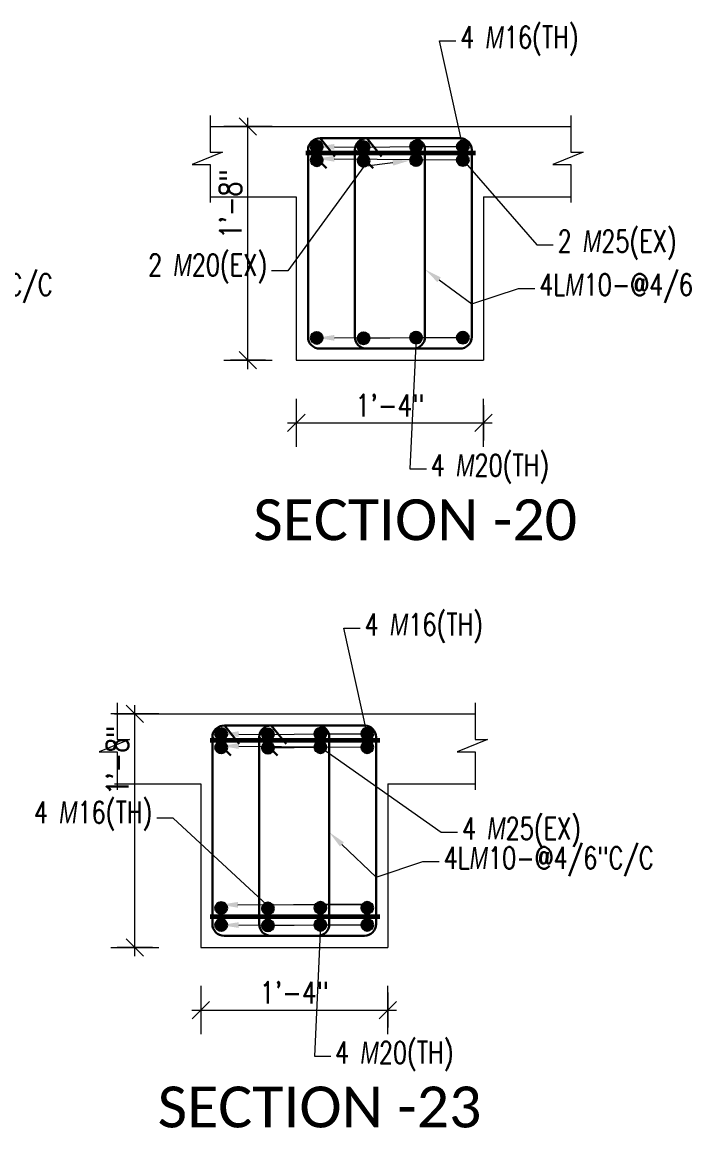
# Model space of a CAD drawing. Header units: inches. Extents: x 0 to 162649, y -36601 to -26324.
# Drawn here: x 155662.6 to 155719.4, y -36375.8 to -36281.2 of the extents above; entities that cross this region are included whole.
import ezdxf
from ezdxf import colors
from ezdxf.entities.mleader import LeaderData, LeaderLine
from ezdxf.math import Vec2, Vec3

# ---------------------------------------------------------------- set-up
doc = ezdxf.new("R2010")
doc.units = ezdxf.units.IN
doc.header["$MEASUREMENT"] = 0
for name, color, linetype, lineweight in [('Dim', 1, 'Continuous', 13), ('hatch', 252, 'Continuous', 0), ('OL_AR_Text', 140, 'Continuous', 5), ('Rein', 3, 'Continuous', 30), ('Stirrups', 191, 'Continuous', 25), ('TEXT', 7, 'Continuous', 9)]:
    doc.layers.add(name, color=color, linetype=linetype, lineweight=lineweight)
doc.styles.add('1-8 Annotative Text', font='calibri.ttf', dxfattribs={"height": 0.125})
doc.styles.add('DIM', font='simplex.shx', dxfattribs={"width": 0.75})
doc.styles.add('rmtext', font='romans.shx', dxfattribs={"width": 0.8})
doc.dimstyles.new('DIM-24', dxfattribs={"dimscale": 24, "dimtxt": 0.078125, "dimasz": 0.0625, "dimexe": 0.0625, "dimexo": 0.015625, "dimgap": 0.015625, "dimtad": 1, "dimdec": 1, "dimzin": 3, "dimdsep": 46, "dimlunit": 4, "dimtxsty": 'rmtext', "dimblk": 'OBLIQUE', "dimcen": 0.09375, "dimdle": 0.03125, "dimclrd": 1, "dimclre": 1, "dimclrt": 2, "dimadec": 0, "dimazin": 0, "dimtfac": 0.75, "dimtdec": 1, "dimtix": 1, "dimtmove": 0, "dimatfit": 3, "dimfxl": 0.0625, "dimfxlon": 1, "dimfrac": 1, "dimtolj": 1, "dimtzin": 0, "dimlwd": -1, "dimlwe": 5, "dimarcsym": 0})

# ---------------------------------------------------------------- blocks, each defined once
blk = doc.blocks.new('_Oblique')
for p, q in [((0, -1.375), (0, 1.375)), ((-0.495, -0.495), (0.495, 0.495))]:
    blk.add_line(p, q)
blk = doc.blocks.new('*D412')
at = {"layer": 'Defpoints', "color": 0, "transparency": 16777216}
for p in [(155686.014, -36310.099), (155702.014, -36310.099), (155702.014, -36315.452)]:
    blk.add_point(p, dxfattribs=at)
at = {"layer": 'Dim', "color": 1, "lineweight": 5, "transparency": 16777216}
for p, q in [((155686.014, -36313.952), (155686.014, -36316.952)), ((155702.014, -36313.952), (155702.014, -36316.952))]:
    blk.add_line(p, q, dxfattribs=at)
at = {"layer": 'Dim', "color": 1, "transparency": 16777216}
blk.add_line((155685.264, -36315.452), (155702.764, -36315.452), dxfattribs=at)
at = {"layer": 'Dim', "color": 1, "transparency": 16777216, "xscale": 1.5, "yscale": 1.5, "zscale": 1.5, "rotation": 180}
blk.add_blockref('_Oblique', (155686.014, -36315.452), dxfattribs=at)
at = {"layer": 'Dim', "color": 1, "transparency": 16777216, "xscale": 1.5, "yscale": 1.5, "zscale": 1.5}
blk.add_blockref('_Oblique', (155702.014, -36315.452), dxfattribs=at)
at = {"layer": 'Dim', "color": 2, "transparency": 16777216, "insert": (155694.014, -36313.961), "char_height": 1.875, "attachment_point": 5, "style": 'rmtext'}
blk.add_mtext('\\A1;1\'-4"', dxfattribs=at)
blk = doc.blocks.new('*D413')
at = {"layer": 'Defpoints', "color": 0, "transparency": 16777216}
for p in [(155681.873, -36290.099), (155686.014, -36290.099), (155686.014, -36310.099)]:
    blk.add_point(p, dxfattribs=at)
at = {"layer": 'Dim', "color": 1, "transparency": 16777216}
blk.add_line((155681.873, -36310.849), (155681.873, -36289.349), dxfattribs=at)
at = {"layer": 'Dim', "color": 1, "lineweight": 5, "transparency": 16777216}
for p, q in [((155683.373, -36290.099), (155680.373, -36290.099)), ((155683.373, -36310.099), (155680.373, -36310.099))]:
    blk.add_line(p, q, dxfattribs=at)
at = {"layer": 'Dim', "color": 1, "transparency": 16777216, "xscale": 1.5, "yscale": 1.5, "zscale": 1.5}
for p, rotation in [((155681.873, -36290.099), 90), ((155681.873, -36310.099), 270)]:
    blk.add_blockref('_Oblique', p, dxfattribs=dict(at, rotation=rotation))
at = {"layer": 'Dim', "color": 2, "transparency": 16777216, "insert": (155680.382, -36296.732), "char_height": 1.875, "attachment_point": 5, "rotation": 90, "style": 'rmtext'}
blk.add_mtext('\\A1;1\'-8"', dxfattribs=at)
blk = doc.blocks.new('*D414')
at = {"layer": 'Defpoints', "color": 0, "transparency": 16777216}
for p in [(155677.836, -36360.362), (155693.836, -36360.362), (155693.836, -36365.716)]:
    blk.add_point(p, dxfattribs=at)
at = {"layer": 'Dim', "color": 1, "lineweight": 5, "transparency": 16777216}
for p, q in [((155677.836, -36364.216), (155677.836, -36367.216)), ((155693.836, -36364.216), (155693.836, -36367.216))]:
    blk.add_line(p, q, dxfattribs=at)
at = {"layer": 'Dim', "color": 1, "transparency": 16777216}
blk.add_line((155677.086, -36365.716), (155694.586, -36365.716), dxfattribs=at)
at = {"layer": 'Dim', "color": 1, "transparency": 16777216, "xscale": 1.5, "yscale": 1.5, "zscale": 1.5, "rotation": 180}
blk.add_blockref('_Oblique', (155677.836, -36365.716), dxfattribs=at)
at = {"layer": 'Dim', "color": 1, "transparency": 16777216, "xscale": 1.5, "yscale": 1.5, "zscale": 1.5}
blk.add_blockref('_Oblique', (155693.836, -36365.716), dxfattribs=at)
at = {"layer": 'Dim', "color": 2, "transparency": 16777216, "insert": (155685.836, -36364.225), "char_height": 1.875, "attachment_point": 5, "style": 'rmtext'}
blk.add_mtext('\\A1;1\'-4"', dxfattribs=at)
blk = doc.blocks.new('*D415')
at = {"layer": 'Defpoints', "color": 0, "transparency": 16777216}
for p in [(155672.204, -36340.362), (155677.836, -36340.362), (155677.836, -36360.362)]:
    blk.add_point(p, dxfattribs=at)
at = {"layer": 'Dim', "color": 1, "transparency": 16777216}
blk.add_line((155672.204, -36361.112), (155672.204, -36339.612), dxfattribs=at)
at = {"layer": 'Dim', "color": 1, "lineweight": 5, "transparency": 16777216}
for p, q in [((155673.704, -36340.362), (155670.704, -36340.362)), ((155673.704, -36360.362), (155670.704, -36360.362))]:
    blk.add_line(p, q, dxfattribs=at)
at = {"layer": 'Dim', "color": 1, "transparency": 16777216, "xscale": 1.5, "yscale": 1.5, "zscale": 1.5}
for p, rotation in [((155672.204, -36340.362), 90), ((155672.204, -36360.362), 270)]:
    blk.add_blockref('_Oblique', p, dxfattribs=dict(at, rotation=rotation))
at = {"layer": 'Dim', "color": 2, "transparency": 16777216, "insert": (155670.713, -36344.342), "char_height": 1.875, "attachment_point": 5, "rotation": 90, "style": 'rmtext'}
blk.add_mtext('\\A1;1\'-8"', dxfattribs=at)

msp = doc.modelspace()

# ---------------------------------------------------------------- hatches: boundary and pattern name
at = {"layer": 'Rein'}
h = msp.add_hatch(color=256, dxfattribs=at)
h.dxf.hatch_style = 1
h.paths.add_polyline_path([(155688.265, -36291.822, 1), (155687.265, -36291.822, 1)])
h = msp.add_hatch(color=256, dxfattribs=at)
h.dxf.hatch_style = 1
h.paths.add_polyline_path([(155692.265, -36291.854, 1), (155691.265, -36291.854, 1)])
h = msp.add_hatch(color=256, dxfattribs=at)
h.dxf.hatch_style = 1
h.paths.add_polyline_path([(155696.755, -36291.8, 1), (155695.755, -36291.8, 1)])
h = msp.add_hatch(color=256, dxfattribs=at)
h.dxf.hatch_style = 1
h.paths.add_polyline_path([(155700.755, -36291.8, 1), (155699.755, -36291.8, 1)])
h = msp.add_hatch(color=256, dxfattribs=at)
h.dxf.hatch_style = 1
h.paths.add_polyline_path([(155688.265, -36292.972, 1), (155687.265, -36292.972, 1)])
h = msp.add_hatch(color=256, dxfattribs=at)
h.dxf.hatch_style = 1
h.paths.add_polyline_path([(155692.265, -36293.017, 1), (155691.265, -36293.017, 1)])
h = msp.add_hatch(color=256, dxfattribs=at)
h.dxf.hatch_style = 1
h.paths.add_polyline_path([(155696.755, -36292.963, 1), (155695.755, -36292.963, 1)])
h = msp.add_hatch(color=256, dxfattribs=at)
h.dxf.hatch_style = 1
h.paths.add_polyline_path([(155700.755, -36292.95, 1), (155699.755, -36292.95, 1)])
h = msp.add_hatch(color=256, dxfattribs=at)
h.dxf.hatch_style = 1
h.paths.add_polyline_path([(155688.265, -36308.181, 1), (155687.265, -36308.181, 1)])
h = msp.add_hatch(color=256, dxfattribs=at)
h.dxf.hatch_style = 1
h.paths.add_polyline_path([(155692.265, -36308.213, 1), (155691.265, -36308.213, 1)])
h = msp.add_hatch(color=256, dxfattribs=at)
h.dxf.hatch_style = 1
h.paths.add_polyline_path([(155696.755, -36308.159, 1), (155695.755, -36308.159, 1)])
h = msp.add_hatch(color=256, dxfattribs=at)
h.dxf.hatch_style = 1
h.paths.add_polyline_path([(155700.755, -36308.159, 1), (155699.755, -36308.159, 1)])
h = msp.add_hatch(color=256, dxfattribs=at)
h.dxf.hatch_style = 1
h.paths.add_polyline_path([(155680.087, -36342.086, 1), (155679.087, -36342.086, 1)])
h = msp.add_hatch(color=256, dxfattribs=at)
h.dxf.hatch_style = 1
h.paths.add_polyline_path([(155684.087, -36342.118, 1), (155683.087, -36342.118, 1)])
h = msp.add_hatch(color=256, dxfattribs=at)
h.dxf.hatch_style = 1
h.paths.add_polyline_path([(155688.577, -36342.064, 1), (155687.577, -36342.064, 1)])
h = msp.add_hatch(color=256, dxfattribs=at)
h.dxf.hatch_style = 1
h.paths.add_polyline_path([(155692.577, -36342.064, 1), (155691.577, -36342.064, 1)])
h = msp.add_hatch(color=256, dxfattribs=at)
h.dxf.hatch_style = 1
h.paths.add_polyline_path([(155680.087, -36343.236, 1), (155679.087, -36343.236, 1)])
h = msp.add_hatch(color=256, dxfattribs=at)
h.dxf.hatch_style = 1
h.paths.add_polyline_path([(155684.087, -36343.268, 1), (155683.087, -36343.268, 1)])
h = msp.add_hatch(color=256, dxfattribs=at)
h.dxf.hatch_style = 1
h.paths.add_polyline_path([(155688.577, -36343.214, 1), (155687.577, -36343.214, 1)])
h = msp.add_hatch(color=256, dxfattribs=at)
h.dxf.hatch_style = 1
h.paths.add_polyline_path([(155692.577, -36343.214, 1), (155691.577, -36343.214, 1)])
h = msp.add_hatch(color=256, dxfattribs=at)
h.dxf.hatch_style = 1
h.paths.add_polyline_path([(155680.087, -36356.989, 1), (155679.087, -36356.989, 1)])
h = msp.add_hatch(color=256, dxfattribs=at)
h.dxf.hatch_style = 1
h.paths.add_polyline_path([(155684.087, -36357.02, 1), (155683.087, -36357.02, 1)])
h = msp.add_hatch(color=256, dxfattribs=at)
h.dxf.hatch_style = 1
h.paths.add_polyline_path([(155688.577, -36356.966, 1), (155687.577, -36356.966, 1)])
h = msp.add_hatch(color=256, dxfattribs=at)
h.dxf.hatch_style = 1
h.paths.add_polyline_path([(155692.577, -36356.966, 1), (155691.577, -36356.966, 1)])
h = msp.add_hatch(color=256, dxfattribs=at)
h.dxf.hatch_style = 1
h.paths.add_polyline_path([(155688.577, -36358.422, 1), (155687.577, -36358.422, 1)])
h = msp.add_hatch(color=256, dxfattribs=at)
h.dxf.hatch_style = 1
h.paths.add_polyline_path([(155692.577, -36358.422, 1), (155691.577, -36358.422, 1)])
h = msp.add_hatch(color=256, dxfattribs=at)
h.dxf.hatch_style = 1
h.paths.add_polyline_path([(155680.087, -36358.444, 1), (155679.087, -36358.444, 1)])
h = msp.add_hatch(color=256, dxfattribs=at)
h.dxf.hatch_style = 1
h.paths.add_polyline_path([(155684.087, -36358.476, 1), (155683.087, -36358.476, 1)])

# ---------------------------------------------------------------- linework, layer by layer
at = {"layer": 'Dim', "lineweight": 60}
for p, q in [((155686.83, -36292.345), (155701.331, -36292.345)), ((155678.652, -36342.609), (155693.153, -36342.609)), ((155678.652, -36357.71), (155693.153, -36357.71))]:
    msp.add_line(p, q, dxfattribs=at)
at = {"layer": 'hatch'}
for p, q in [((155678.636, -36289.158), (155678.636, -36292.287)), ((155709.482, -36289.158), (155709.482, -36292.287)), ((155678.636, -36290.099), (155709.482, -36290.099)), ((155679.693, -36292.287), (155677.093, -36293.349)), ((155679.693, -36292.287), (155677.093, -36293.349)), ((155678.636, -36292.287), (155679.693, -36292.287)), ((155710.539, -36292.287), (155707.938, -36293.349)), ((155709.482, -36292.287), (155710.539, -36292.287)), ((155677.093, -36293.349), (155678.636, -36293.349)), ((155677.093, -36293.349), (155678.636, -36293.349)), ((155678.636, -36293.349), (155678.636, -36296.592)), ((155707.938, -36293.349), (155709.482, -36293.349)), ((155709.482, -36293.349), (155709.482, -36296.592)), ((155678.636, -36296.099), (155686.014, -36296.099)), ((155686.014, -36296.099), (155686.014, -36310.099)), ((155702.014, -36296.099), (155702.014, -36310.099)), ((155702.014, -36296.099), (155709.482, -36296.099)), ((155686.014, -36310.099), (155702.014, -36310.099)), ((155670.704, -36339.422), (155670.704, -36342.551)), ((155701.303, -36339.422), (155701.303, -36342.551)), ((155670.458, -36340.362), (155701.303, -36340.362)), ((155671.761, -36342.551), (155669.161, -36343.613)), ((155671.761, -36342.551), (155669.161, -36343.613)), ((155670.704, -36342.551), (155671.761, -36342.551)), ((155702.36, -36342.551), (155699.76, -36343.613)), ((155701.303, -36342.551), (155702.36, -36342.551)), ((155669.161, -36343.613), (155670.704, -36343.613)), ((155670.704, -36343.613), (155670.704, -36346.856)), ((155699.76, -36343.613), (155701.303, -36343.613)), ((155701.303, -36343.613), (155701.303, -36346.856)), ((155670.458, -36346.362), (155677.836, -36346.362)), ((155677.836, -36346.362), (155677.836, -36360.362)), ((155693.836, -36346.362), (155693.836, -36360.362)), ((155693.836, -36346.362), (155701.303, -36346.362)), ((155677.836, -36360.362), (155693.836, -36360.362))]:
    msp.add_line(p, q, dxfattribs=at)
at = {"layer": 'Rein'}
for centre in [(155687.765, -36291.822), (155691.765, -36291.854), (155696.255, -36291.8), (155700.255, -36291.8), (155687.765, -36292.972), (155691.765, -36293.017), (155696.255, -36292.963), (155700.255, -36292.95), (155687.765, -36308.181), (155691.765, -36308.213), (155696.255, -36308.159), (155700.255, -36308.159), (155679.587, -36342.086), (155683.587, -36342.118), (155688.077, -36342.064), (155692.077, -36342.064), (155679.587, -36343.236), (155683.587, -36343.268), (155688.077, -36343.214), (155692.077, -36343.214), (155679.587, -36356.989), (155683.587, -36357.02), (155688.077, -36356.966), (155692.077, -36356.966), (155688.077, -36358.422), (155692.077, -36358.422), (155679.587, -36358.444), (155683.587, -36358.476)]:
    msp.add_circle(centre, 0.5, dxfattribs=at)
at = {"layer": 'Stirrups', "lineweight": 30}
for p, q in [((155688.047, -36291.099), (155689.312, -36292.671)), ((155692.047, -36291.099), (155693.312, -36292.671)), ((155687.014, -36292.098), (155688.59, -36293.661)), ((155691.014, -36292.098), (155692.59, -36293.661)), ((155679.869, -36341.362), (155681.133, -36342.934)), ((155683.869, -36341.362), (155685.133, -36342.934)), ((155678.836, -36342.362), (155680.411, -36343.924)), ((155682.836, -36342.362), (155684.411, -36343.924))]:
    msp.add_line(p, q, dxfattribs=at)
for points in [[(155688.014, -36309.099), (155700.014, -36309.099, 0.414214), (155701.014, -36308.099), (155701.014, -36292.098, 0.404381), (155700.047, -36291.099), (155688.047, -36291.099, 0.424115), (155687.014, -36292.098), (155687.014, -36308.099, 0.414214)], [(155692.014, -36309.099), (155696.014, -36309.099, 0.414214), (155697.014, -36308.099), (155697.014, -36292.098, 0.404381), (155696.047, -36291.099), (155692.047, -36291.099, 0.424115), (155691.014, -36292.098), (155691.014, -36308.099, 0.414214)], [(155679.836, -36359.362), (155691.836, -36359.362, 0.414214), (155692.836, -36358.362), (155692.836, -36342.362, 0.404381), (155691.869, -36341.362), (155679.869, -36341.362, 0.424115), (155678.836, -36342.362), (155678.836, -36358.362, 0.414214)], [(155683.836, -36359.362), (155687.836, -36359.362, 0.414214), (155688.836, -36358.362), (155688.836, -36342.362, 0.404381), (155687.869, -36341.362), (155683.869, -36341.362, 0.424115), (155682.836, -36342.362), (155682.836, -36358.362, 0.414214)]]:
    msp.add_lwpolyline(points, format="xyb", close=True, dxfattribs=at)

# ---------------------------------------------------------------- texts
at = {"layer": 'OL_AR_Text', "char_height": 3.5, "width": 2.6734445e-317, "attachment_point": 1, "style": '1-8 Annotative Text'}
for s, insert in [('SECTION -20', (155682.342, -36322)), ('SECTION -23', (155674.164, -36372.263))]:
    msp.add_mtext(s, dxfattribs=dict(at, insert=insert))

# ---------------------------------------------------------------- dimensions: what is measured, and where the dimension line sits
at = {"layer": 'Dim'}
for base, p1, p2, picture, middle in [((155681.873, -36290.099), (155686.014, -36310.099), (155686.014, -36290.099), '*D413', (155681.873, -36296.732)), ((155672.204, -36340.362), (155677.836, -36360.362), (155677.836, -36340.362), '*D415', (155672.204, -36344.342))]:
    dim = msp.add_linear_dim(base=base, p1=p1, p2=p2, angle=90, dimstyle='DIM-24', dxfattribs=at)
    dim.commit()
    dim.dimension.update_dxf_attribs({"geometry": picture, "text_midpoint": middle, "dimtype": 160})
for base, p1, p2, picture, middle in [((155702.014, -36315.452), (155686.014, -36310.099), (155702.014, -36310.099), '*D412', (155694.014, -36313.961)), ((155693.836, -36365.716), (155677.836, -36360.362), (155693.836, -36360.362), '*D414', (155685.836, -36364.225))]:
    dim = msp.add_linear_dim(base=base, p1=p1, p2=p2, dimstyle='DIM-24', dxfattribs=at)
    dim.commit()
    dim.dimension.update_dxf_attribs({"geometry": picture, "text_midpoint": middle})

# ---------------------------------------------------------------- leaders
at = {"layer": 'TEXT'}
ml = msp.add_multileader_mtext('Standard', dxfattribs=at)
ml.set_content('4 {\\Fgothici|c0;M}16(TH) ', color=256, style='DIM')
ml.set_leader_properties(color=1, linetype='ByLayer', lineweight=9)
ml.build(insert=Vec2(0, 0))
ml.multileader.update_dxf_attribs({"text_right_attachment_type": 2, "dogleg_length": 0.25, "arrow_head_size": 1.5, "scale": 32})
ctx = ml.context
ctx.base_point, ctx.scale, ctx.char_height, ctx.arrow_head_size, ctx.landing_gap_size, ctx.plane_origin = Vec3(155699.66, -36282.763), 32, 1.875, 1.5, 0.375, Vec3(155710.762, -36290.858)
ctx.right_attachment = 2
notes = []
notes.append((ctx, [(0, (1, 1, 0), (155698.256, -36282.763), (1, 0), 1.404, [(3, [(155687.765, -36291.822), (155691.765, -36291.854), (155696.255, -36291.8), (155700.255, -36291.8)], 0, [])])]))
ctx.mtext.insert, ctx.mtext.flow_direction = Vec3(155700.035, -36281.513), 5
ml = msp.add_multileader_mtext('Standard', dxfattribs=at)
ml.set_content('2 {\\Fgothici|c0;M}25(EX) ', color=256, style='DIM')
ml.set_leader_properties(color=1, linetype='ByLayer', lineweight=9)
ml.build(insert=Vec2(0, 0))
ml.multileader.update_dxf_attribs({"text_right_attachment_type": 2, "dogleg_length": 0.25, "arrow_head_size": 1.5, "scale": 32})
ctx = ml.context
ctx.base_point, ctx.scale, ctx.char_height, ctx.arrow_head_size, ctx.landing_gap_size, ctx.plane_origin = Vec3(155707.987, -36300.22), 32, 1.875, 1.5, 0.375, Vec3(155708.799, -36298.173)
ctx.right_attachment = 2
notes.append((ctx, [(0, (1, 1, 0), (155706.583, -36300.22), (1, 0), 1.404, [(3, [(155687.765, -36292.843), (155700.255, -36292.95)], 0, [])])]))
ctx.mtext.insert, ctx.mtext.flow_direction = Vec3(155708.362, -36298.97), 5
ml = msp.add_multileader_mtext('Standard', dxfattribs=at)
ml.set_content('2 {\\Fgothici|c0;M}20(EX) ', color=256, style='DIM')
ml.set_leader_properties(color=1, linetype='ByLayer', lineweight=9)
ml.build(insert=Vec2(0, 0))
ml.multileader.update_dxf_attribs({"text_right_attachment_type": 2, "dogleg_length": 0.25, "arrow_head_size": 1.5, "scale": 32})
ctx = ml.context
ctx.base_point, ctx.scale, ctx.char_height, ctx.arrow_head_size, ctx.landing_gap_size, ctx.plane_origin = Vec3(155672.099, -36302.259), 32, 1.875, 1.5, 0.375, Vec3(155672.911, -36300.212)
ctx.right_attachment, ctx.text_align_type = 2, 2
notes.append((ctx, [(1, (1, 1, 0), (155685.302, -36302.437), (-1, 0), 1.404, [(0, [(155695.756, -36292.994), (155691.782, -36293.516)], 0, [])])]))
ctx.mtext.insert, ctx.mtext.alignment, ctx.mtext.flow_direction = Vec3(155683.523, -36301.009), 3, 5
ml = msp.add_multileader_mtext('Standard', dxfattribs=at)
ml.set_content('4L{\\Fgothici|c0;M}10-@4/6"C/C ', color=256, style='DIM')
ml.set_leader_properties(color=1, linetype='ByLayer', lineweight=9)
ml.build(insert=Vec2(0, 0))
ml.multileader.update_dxf_attribs({"text_right_attachment_type": 2, "dogleg_length": 0.25, "arrow_head_size": 1.5, "scale": 32})
ctx = ml.context
ctx.base_point, ctx.scale, ctx.char_height, ctx.arrow_head_size, ctx.landing_gap_size, ctx.plane_origin = Vec3(155646.841, -36303.944), 32, 1.875, 1.5, 0.375, Vec3(155657.376, -36313.697)
ctx.right_attachment = 2
notes.append((ctx, [(0, (1, 1, 0), (155645.437, -36303.944), (1, 0), 1.404, [(1, [(155637.437, -36302.317), (155641.437, -36305.276)], 0, [])])]))
ctx.mtext.insert, ctx.mtext.flow_direction = Vec3(155647.216, -36302.694), 5
ml = msp.add_multileader_mtext('Standard', dxfattribs=at)
ml.set_content('4L{\\Fgothici|c0;M}10-@4/6"C/C ', color=256, style='DIM')
ml.set_leader_properties(color=1, linetype='ByLayer', lineweight=9)
ml.build(insert=Vec2(0, 0))
ml.multileader.update_dxf_attribs({"text_right_attachment_type": 2, "dogleg_length": 0.25, "arrow_head_size": 1.5, "scale": 32})
ctx = ml.context
ctx.base_point, ctx.scale, ctx.char_height, ctx.arrow_head_size, ctx.landing_gap_size, ctx.plane_origin = Vec3(155706.418, -36303.944), 32, 1.875, 1.5, 0.375, Vec3(155716.953, -36313.697)
ctx.right_attachment = 2
notes.append((ctx, [(0, (1, 1, 0), (155705.014, -36303.944), (1, 0), 1.404, [(1, [(155697.014, -36302.317), (155701.014, -36305.276)], 0, [])])]))
ctx.mtext.insert, ctx.mtext.flow_direction = Vec3(155706.793, -36302.694), 5
ml = msp.add_multileader_mtext('Standard', dxfattribs=at)
ml.set_content('4 {\\Fgothici|c0;M}20(TH) ', color=256, style='DIM')
ml.set_leader_properties(color=1, linetype='ByLayer', lineweight=9)
ml.build(insert=Vec2(0, 0))
ml.multileader.update_dxf_attribs({"text_right_attachment_type": 2, "dogleg_length": 0.25, "arrow_head_size": 1.5, "scale": 32})
ctx = ml.context
ctx.base_point, ctx.scale, ctx.char_height, ctx.arrow_head_size, ctx.landing_gap_size, ctx.plane_origin = Vec3(155697.139, -36319.405), 32, 1.875, 1.5, 0.375, Vec3(155708.799, -36317.359)
ctx.right_attachment = 2
notes.append((ctx, [(0, (1, 1, 0), (155695.735, -36319.405), (1, 0), 1.404, [(2, [(155687.765, -36308.181), (155700.255, -36308.159), (155691.765, -36308.213), (155696.255, -36308.159)], 0, [])])]))
ctx.mtext.insert, ctx.mtext.flow_direction = Vec3(155697.514, -36318.155), 5
ml = msp.add_multileader_mtext('Standard', dxfattribs=at)
ml.set_content('4 {\\Fgothici|c0;M}16(TH) ', color=256, style='DIM')
ml.set_leader_properties(color=1, linetype='ByLayer', lineweight=9)
ml.build(insert=Vec2(0, 0))
ml.multileader.update_dxf_attribs({"text_right_attachment_type": 2, "dogleg_length": 0.25, "arrow_head_size": 1.5, "scale": 32})
ctx = ml.context
ctx.base_point, ctx.scale, ctx.char_height, ctx.arrow_head_size, ctx.landing_gap_size, ctx.plane_origin = Vec3(155691.482, -36333.026), 32, 1.875, 1.5, 0.375, Vec3(155702.584, -36341.122)
ctx.right_attachment = 2
notes.append((ctx, [(0, (1, 1, 0), (155690.078, -36333.026), (1, 0), 1.404, [(3, [(155679.587, -36342.086), (155683.587, -36342.118), (155688.077, -36342.064), (155692.077, -36342.064)], 0, [])])]))
ctx.mtext.insert, ctx.mtext.flow_direction = Vec3(155691.857, -36331.776), 5
ml = msp.add_multileader_mtext('Standard', dxfattribs=at)
ml.set_content('4 {\\Fgothici|c0;M}25(EX) ', color=256, style='DIM')
ml.set_leader_properties(color=1, linetype='ByLayer', lineweight=9)
ml.build(insert=Vec2(0, 0))
ml.multileader.update_dxf_attribs({"text_right_attachment_type": 2, "dogleg_length": 0.25, "arrow_head_size": 1.5, "scale": 32})
ctx = ml.context
ctx.base_point, ctx.scale, ctx.char_height, ctx.arrow_head_size, ctx.landing_gap_size, ctx.plane_origin = Vec3(155699.809, -36350.483), 32, 1.875, 1.5, 0.375, Vec3(155700.621, -36348.437)
ctx.right_attachment = 2
notes.append((ctx, [(0, (1, 1, 0), (155698.405, -36350.483), (1, 0), 1.404, [(2, [(155679.587, -36343.107), (155692.077, -36343.214), (155683.587, -36343.268), (155688.077, -36343.214)], 0, [])])]))
ctx.mtext.insert, ctx.mtext.flow_direction = Vec3(155700.184, -36349.233), 5
ml = msp.add_multileader_mtext('Standard', dxfattribs=at)
ml.set_content('4 {\\Fgothici|c0;M}16(TH) ', color=256, style='DIM')
ml.set_leader_properties(color=1, linetype='ByLayer', lineweight=9)
ml.build(insert=Vec2(0, 0))
ml.multileader.update_dxf_attribs({"text_right_attachment_type": 2, "dogleg_length": 0.25, "arrow_head_size": 1.5, "scale": 32})
ctx = ml.context
ctx.base_point, ctx.scale, ctx.char_height, ctx.arrow_head_size, ctx.landing_gap_size, ctx.plane_origin = Vec3(155662.472, -36349.105), 32, 1.875, 1.5, 0.375, Vec3(155702.518, -36355.185)
ctx.right_attachment, ctx.text_align_type = 2, 2
notes.append((ctx, [(1, (1, 1, 0), (155675.475, -36349.284), (-1, 0), 1.404, [(3, [(155679.521, -36356.71), (155692.011, -36356.687), (155688.011, -36356.687), (155683.521, -36356.741)], 0, [])])]))
ctx.mtext.insert, ctx.mtext.alignment, ctx.mtext.flow_direction = Vec3(155673.695, -36347.855), 3, 5
ml = msp.add_multileader_mtext('Standard', dxfattribs=at)
ml.set_content('4L{\\Fgothici|c0;M}10-@4/6"C/C ', color=256, style='DIM')
ml.set_leader_properties(color=1, linetype='ByLayer', lineweight=9)
ml.build(insert=Vec2(0, 0))
ml.multileader.update_dxf_attribs({"text_right_attachment_type": 2, "dogleg_length": 0.25, "arrow_head_size": 1.5, "scale": 32})
ctx = ml.context
ctx.base_point, ctx.scale, ctx.char_height, ctx.arrow_head_size, ctx.landing_gap_size, ctx.plane_origin = Vec3(155698.24, -36353.006), 32, 1.875, 1.5, 0.375, Vec3(155708.775, -36362.759)
ctx.right_attachment = 2
notes.append((ctx, [(0, (1, 1, 0), (155696.836, -36353.006), (1, 0), 1.404, [(1, [(155688.836, -36350.5), (155692.836, -36354.338)], 0, [])])]))
ctx.mtext.insert, ctx.mtext.flow_direction = Vec3(155698.615, -36351.756), 5
ml = msp.add_multileader_mtext('Standard', dxfattribs=at)
ml.set_content('4 {\\Fgothici|c0;M}20(TH) ', color=256, style='DIM')
ml.set_leader_properties(color=1, linetype='ByLayer', lineweight=9)
ml.build(insert=Vec2(0, 0))
ml.multileader.update_dxf_attribs({"text_right_attachment_type": 2, "dogleg_length": 0.25, "arrow_head_size": 1.5, "scale": 32})
ctx = ml.context
ctx.base_point, ctx.scale, ctx.char_height, ctx.arrow_head_size, ctx.landing_gap_size, ctx.plane_origin = Vec3(155688.961, -36369.669), 32, 1.875, 1.5, 0.375, Vec3(155700.621, -36367.622)
ctx.right_attachment = 2
notes.append((ctx, [(0, (1, 1, 0), (155687.557, -36369.669), (1, 0), 1.404, [(2, [(155679.587, -36358.444), (155692.077, -36358.422), (155683.587, -36358.476), (155688.077, -36358.422)], 0, [])])]))
ctx.mtext.insert, ctx.mtext.flow_direction = Vec3(155689.336, -36368.419), 5
for ctx, leaders in notes:
    for number, flags, end, landing, length, lines in leaders:
        leader = LeaderData()
        leader.index, (leader.has_last_leader_line, leader.has_dogleg_vector, leader.attachment_direction) = number, flags
        leader.last_leader_point, leader.dogleg_vector, leader.dogleg_length = Vec3(end), Vec3(landing), length
        for number, points, colour, breaks in lines:
            line = LeaderLine()
            line.index, line.vertices, line.color, line.breaks = number, Vec3.list(points), colors.encode_raw_color(colour), breaks
            leader.lines.append(line)
        ctx.leaders.append(leader)

doc.saveas('drawing.dxf')
